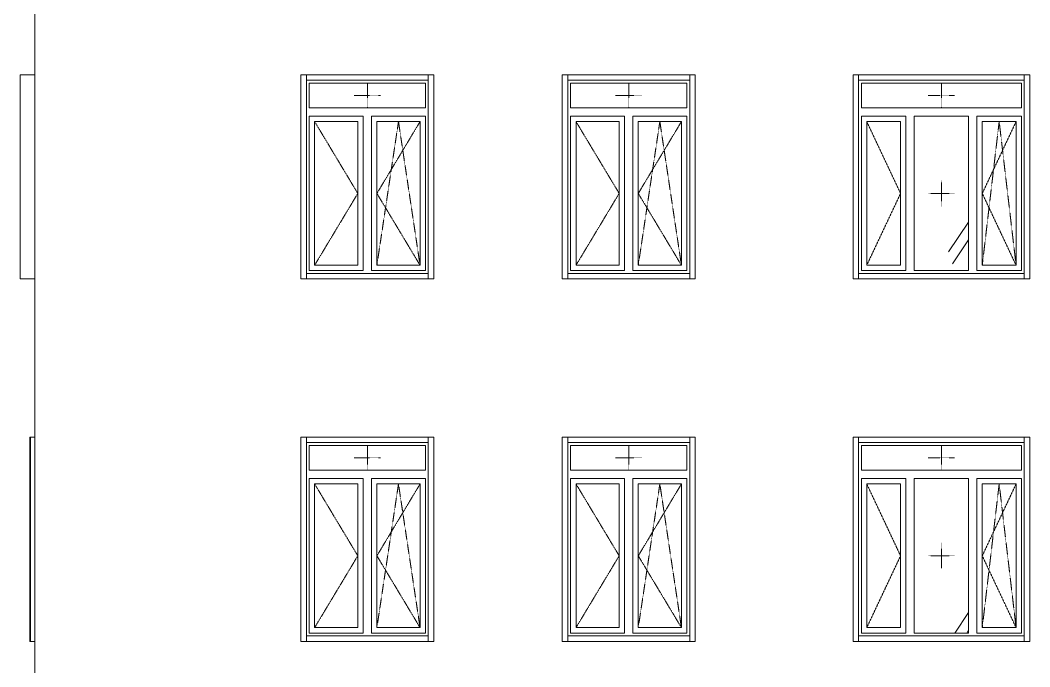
# Model space of a CAD drawing. Header units: millimetres. Extents: x -515342 to 330399, y -224905 to 507333.
# Drawn here: x 219331 to 228526, y -43851 to -37963 of the extents above; entities that cross this region are included whole.
import ezdxf

# ---------------------------------------------------------------- set-up
doc = ezdxf.new("R2010")
doc.units = ezdxf.units.MM
doc.linetypes.add('ASVP_Штриховая_ш2 п1', pattern=[3, 2, -1])
doc.layers.get('0').update_dxf_attribs({"lineweight": 0})
for name, color, linetype, lineweight in [('Витраж', 7, 'Continuous', 0), ('Окна', 7, 'Continuous', 0), ('Окна открывание', 7, 'Continuous', 0), ('Стены внутренние', 7, 'Continuous', 0)]:
    doc.layers.add(name, color=color, linetype=linetype, lineweight=lineweight)
pattern_1 = [(236.31, (7704.1, 1244.6), (-1777.996, -3556.002), [641.07, -5769.6]), (236.31, (7739.7, 1137.9), (-1777.996, -3556.002), [384.64, -6026.03]), (236.31, (7526.3, 1137.9), (-1777.996, -3556.002), [384.64, -6026.03])]

# ---------------------------------------------------------------- blocks, each defined once
blk = doc.blocks.new('Окно_ПВХ_2Створки_1Фрамуга-верх - АР_Окно_ОП_1820_h_х11700_2ст1фр-в-V144-Фасад А_-Д')
at = {"layer": 'Окна'}
for p, q in [((5468.9, 9294), (4410.9, 9294)), ((4410.9, 9294), (4410.9, 9068)), ((5468.9, 9068), (5468.9, 9294)), ((5468.9, 9068), (4410.9, 9068)), ((4901.9, 8992), (4410.9, 8992)), ((4410.9, 8992), (4410.9, 7586)), ((4459.9, 8943), (4459.9, 7635)), ((4852.9, 8943), (4459.9, 8943)), ((4852.9, 8943), (4852.9, 7635)), ((4901.9, 7586), (4901.9, 8992)), ((5468.9, 8992), (4977.9, 8992)), ((4977.9, 7586), (4977.9, 8992)), ((5026.9, 8943), (5026.9, 7635)), ((5419.9, 8943), (5026.9, 8943)), ((5419.9, 8943), (5419.9, 7635)), ((5468.9, 7586), (5468.9, 8992)), ((4459.9, 7635), (4852.9, 7635)), ((5026.9, 7635), (5419.9, 7635)), ((4410.9, 7586), (4901.9, 7586)), ((4977.9, 7586), (5468.9, 7586))]:
    blk.add_line(p, q, dxfattribs=at)
at = {"layer": 'Окна открывание', "linetype": 'ASVP_Штриховая_ш2 п1'}
for p, q in [((4939.9, 9068), (4939.9, 9294)), ((5059.9, 9181), (4819.9, 9181)), ((4459.9, 8943), (4852.9, 8289)), ((5223.4, 8943), (5026.9, 7635)), ((5419.9, 8943), (5026.9, 8289)), ((5419.9, 7635), (5223.4, 8943)), ((4852.9, 8289), (4459.9, 7635)), ((5026.9, 8289), (5419.9, 7635))]:
    blk.add_line(p, q, dxfattribs=at)
blk = doc.blocks.new('Окно_ПВХ_2Створки_1Фрамуга-верх - АР_Окно_ОП_1820_h_х11700_2ст1фр-в-V145-Фасад А_-Д')
at = {"layer": 'Окна'}
h = blk.add_hatch(dxfattribs=at)
h.set_pattern_fill('FP_50', color=256, style=0, pattern_type=2)
h.set_pattern_definition(pattern_1)
h.paths.add_polyline_path([(2472.4, 7635), (2472.4, 8943), (2079.4, 8943), (2079.4, 7635), (2428.2, 7635)])
for p, q in [((3088.4, 9294), (2030.4, 9294)), ((2030.4, 9294), (2030.4, 9068)), ((3088.4, 9068), (3088.4, 9294)), ((3088.4, 9068), (2030.4, 9068)), ((2521.4, 8992), (2030.4, 8992)), ((2030.4, 8992), (2030.4, 7586)), ((2079.4, 8943), (2079.4, 7635)), ((2472.4, 8943), (2079.4, 8943)), ((2472.4, 8943), (2472.4, 7635)), ((2521.4, 7586), (2521.4, 8992)), ((3088.4, 8992), (2597.4, 8992)), ((2597.4, 7586), (2597.4, 8992)), ((2646.4, 8943), (2646.4, 7635)), ((3039.4, 8943), (2646.4, 8943)), ((3039.4, 8943), (3039.4, 7635)), ((3088.4, 7586), (3088.4, 8992)), ((2079.4, 7635), (2472.4, 7635)), ((2646.4, 7635), (3039.4, 7635)), ((2030.4, 7586), (2521.4, 7586)), ((2597.4, 7586), (3088.4, 7586))]:
    blk.add_line(p, q, dxfattribs=at)
at = {"layer": 'Окна открывание', "linetype": 'ASVP_Штриховая_ш2 п1'}
for p, q in [((2559.4, 9068), (2559.4, 9294)), ((2679.4, 9181), (2439.4, 9181)), ((2079.4, 8943), (2472.4, 8289)), ((2842.9, 8943), (2646.4, 7635)), ((3039.4, 8943), (2646.4, 8289)), ((3039.4, 7635), (2842.9, 8943)), ((2472.4, 8289), (2079.4, 7635)), ((2646.4, 8289), (3039.4, 7635))]:
    blk.add_line(p, q, dxfattribs=at)
blk = doc.blocks.new('Окно_ПВХ_2Створки_1Фрамуга-верх - АР_Окно_ОП_1820_h_х11700_2ст1фр-в-V148-Фасад А_-Д')
at = {"layer": 'Окна'}
for p, q in [((5468.9, 12594), (4410.9, 12594)), ((4410.9, 12594), (4410.9, 12368)), ((5468.9, 12368), (5468.9, 12594)), ((5468.9, 12368), (4410.9, 12368)), ((4901.9, 12292), (4410.9, 12292)), ((4410.9, 12292), (4410.9, 10886)), ((4459.9, 12243), (4459.9, 10935)), ((4852.9, 12243), (4459.9, 12243)), ((4852.9, 12243), (4852.9, 10935)), ((4901.9, 10886), (4901.9, 12292)), ((5468.9, 12292), (4977.9, 12292)), ((4977.9, 10886), (4977.9, 12292)), ((5026.9, 12243), (5026.9, 10935)), ((5419.9, 12243), (5026.9, 12243)), ((5419.9, 12243), (5419.9, 10935)), ((5468.9, 10886), (5468.9, 12292)), ((4410.9, 10886), (4901.9, 10886)), ((4459.9, 10935), (4852.9, 10935)), ((4977.9, 10886), (5468.9, 10886)), ((5026.9, 10935), (5419.9, 10935))]:
    blk.add_line(p, q, dxfattribs=at)
at = {"layer": 'Окна открывание', "linetype": 'ASVP_Штриховая_ш2 п1'}
for p, q in [((4939.9, 12368), (4939.9, 12594)), ((5059.9, 12481), (4819.9, 12481)), ((4459.9, 12243), (4852.9, 11589)), ((5223.4, 12243), (5026.9, 10935)), ((5419.9, 12243), (5026.9, 11589)), ((5419.9, 10935), (5223.4, 12243)), ((4852.9, 11589), (4459.9, 10935)), ((5026.9, 11589), (5419.9, 10935))]:
    blk.add_line(p, q, dxfattribs=at)
blk = doc.blocks.new('Окно_ПВХ_2Створки_1Фрамуга-верх - АР_Окно_ОП_1820_h_х11700_2ст1фр-в-V149-Фасад А_-Д')
at = {"layer": 'Окна'}
h = blk.add_hatch(dxfattribs=at)
h.set_pattern_fill('FP_50', color=256, style=0, pattern_type=2)
h.set_pattern_definition(pattern_1)
h.paths.add_polyline_path([(2428.2, 10935), (2472.4, 10935), (2472.4, 12243), (2079.4, 12243), (2079.4, 10935), (2298.9, 10935)])
for p, q in [((3088.4, 12594), (2030.4, 12594)), ((2030.4, 12594), (2030.4, 12368)), ((3088.4, 12368), (3088.4, 12594)), ((3088.4, 12368), (2030.4, 12368)), ((2521.4, 12292), (2030.4, 12292)), ((2030.4, 12292), (2030.4, 10886)), ((2079.4, 12243), (2079.4, 10935)), ((2472.4, 12243), (2079.4, 12243)), ((2472.4, 12243), (2472.4, 10935)), ((2521.4, 10886), (2521.4, 12292)), ((3088.4, 12292), (2597.4, 12292)), ((2597.4, 10886), (2597.4, 12292)), ((2646.4, 12243), (2646.4, 10935)), ((3039.4, 12243), (2646.4, 12243)), ((3039.4, 12243), (3039.4, 10935)), ((3088.4, 10886), (3088.4, 12292)), ((2030.4, 10886), (2521.4, 10886)), ((2079.4, 10935), (2472.4, 10935)), ((2597.4, 10886), (3088.4, 10886)), ((2646.4, 10935), (3039.4, 10935))]:
    blk.add_line(p, q, dxfattribs=at)
at = {"layer": 'Окна открывание', "linetype": 'ASVP_Штриховая_ш2 п1'}
for p, q in [((2559.4, 12368), (2559.4, 12594)), ((2679.4, 12481), (2439.4, 12481)), ((2079.4, 12243), (2472.4, 11589)), ((2842.9, 12243), (2646.4, 10935)), ((3039.4, 12243), (2646.4, 11589)), ((3039.4, 10935), (2842.9, 12243)), ((2472.4, 11589), (2079.4, 10935)), ((2646.4, 11589), (3039.4, 10935))]:
    blk.add_line(p, q, dxfattribs=at)
blk = doc.blocks.new('Окно_ПВХ_3Створки_1Фрамуга-верх - АР_Окно_ОП_1820_h_х1570_3ст2фр-в-9695280-Фасад А_-Д')
at = {"layer": 'Окна'}
h = blk.add_hatch(dxfattribs=at)
h.set_pattern_fill('FP_50', color=256, style=0, pattern_type=2)
h.set_pattern_definition(pattern_1)
h.paths.add_polyline_path([(7107.9, 7635), (7415.9, 7635), (7415.9, 8943), (7107.9, 8943), (7107.9, 7943)])
at = {"layer": 'Окна открывание'}
h = blk.add_hatch(dxfattribs=at)
h.set_pattern_fill('FP_50', color=256, style=0, pattern_type=2)
h.set_pattern_definition(pattern_1)
h.paths.add_polyline_path([(8034.9, 7586), (8034.9, 8992), (7540.9, 8992), (7540.9, 7586), (7599.2, 7586)])
at = {"layer": 'Окна'}
for p, q in [((8516.9, 9294), (7058.9, 9294)), ((7058.9, 9294), (7058.9, 9068)), ((8516.9, 9068), (8516.9, 9294)), ((8516.9, 9068), (7058.9, 9068)), ((7464.9, 8992), (7058.9, 8992)), ((7058.9, 8992), (7058.9, 7586)), ((7107.9, 8943), (7107.9, 7635)), ((7415.9, 8943), (7107.9, 8943)), ((7415.9, 8943), (7415.9, 7635)), ((7464.9, 7586), (7464.9, 8992)), ((8034.9, 8992), (7540.9, 8992)), ((7540.9, 7586), (7540.9, 8992)), ((8034.9, 7586), (8034.9, 8992)), ((8516.9, 8992), (8110.9, 8992)), ((8110.9, 7586), (8110.9, 8992)), ((8159.9, 8943), (8159.9, 7635)), ((8467.9, 8943), (8159.9, 8943)), ((8467.9, 8943), (8467.9, 7635)), ((8516.9, 7586), (8516.9, 8992)), ((7107.9, 7635), (7415.9, 7635)), ((8159.9, 7635), (8467.9, 7635)), ((7058.9, 7586), (7464.9, 7586)), ((7540.9, 7586), (8034.9, 7586)), ((8110.9, 7586), (8516.9, 7586))]:
    blk.add_line(p, q, dxfattribs=at)
at = {"layer": 'Окна открывание', "linetype": 'ASVP_Штриховая_ш2 п1'}
for p, q in [((7787.9, 9068), (7787.9, 9294)), ((7667.9, 9181), (7907.9, 9181)), ((7107.9, 8943), (7415.9, 8289)), ((8313.9, 8943), (8159.9, 7635)), ((8467.9, 8943), (8159.9, 8289)), ((8467.9, 7635), (8313.9, 8943)), ((7787.9, 8169), (7787.9, 8409)), ((7415.9, 8289), (7107.9, 7635)), ((7907.9, 8289), (7667.9, 8289)), ((8159.9, 8289), (8467.9, 7635))]:
    blk.add_line(p, q, dxfattribs=at)
blk = doc.blocks.new('Окно_ПВХ_3Створки_1Фрамуга-верх - АР_Окно_ОП_1820_h_х1570_3ст2фр-в-V151-Фасад А_-Д')
at = {"layer": 'Окна'}
h = blk.add_hatch(dxfattribs=at)
h.set_pattern_fill('FP_50', color=256, style=0, pattern_type=2)
h.set_pattern_definition(pattern_1)
h.paths.add_polyline_path([(7340.6, 10935), (7415.9, 10935), (7415.9, 12243), (7107.9, 12243), (7107.9, 10935)])
at = {"layer": 'Окна открывание'}
h = blk.add_hatch(dxfattribs=at)
h.set_pattern_fill('FP_50', color=256, style=0, pattern_type=2)
h.set_pattern_definition(pattern_1)
h.paths.add_polyline_path([(8034.9, 10886), (8034.9, 12292), (7540.9, 12292), (7540.9, 10886), (7599.2, 10886)])
at = {"layer": 'Окна'}
for p, q in [((8516.9, 12594), (7058.9, 12594)), ((7058.9, 12594), (7058.9, 12368)), ((8516.9, 12368), (8516.9, 12594)), ((8516.9, 12368), (7058.9, 12368)), ((7464.9, 12292), (7058.9, 12292)), ((7058.9, 12292), (7058.9, 10886)), ((7107.9, 12243), (7107.9, 10935)), ((7415.9, 12243), (7107.9, 12243)), ((7415.9, 12243), (7415.9, 10935)), ((7464.9, 10886), (7464.9, 12292)), ((8034.9, 12292), (7540.9, 12292)), ((7540.9, 10886), (7540.9, 12292)), ((8034.9, 10886), (8034.9, 12292)), ((8516.9, 12292), (8110.9, 12292)), ((8110.9, 10886), (8110.9, 12292)), ((8159.9, 12243), (8159.9, 10935)), ((8467.9, 12243), (8159.9, 12243)), ((8467.9, 12243), (8467.9, 10935)), ((8516.9, 10886), (8516.9, 12292)), ((7058.9, 10886), (7464.9, 10886)), ((7107.9, 10935), (7415.9, 10935)), ((7540.9, 10886), (8034.9, 10886)), ((8110.9, 10886), (8516.9, 10886)), ((8159.9, 10935), (8467.9, 10935))]:
    blk.add_line(p, q, dxfattribs=at)
at = {"layer": 'Окна открывание', "linetype": 'ASVP_Штриховая_ш2 п1'}
for p, q in [((7787.9, 12368), (7787.9, 12594)), ((7667.9, 12481), (7907.9, 12481)), ((7107.9, 12243), (7415.9, 11589)), ((8313.9, 12243), (8159.9, 10935)), ((8467.9, 12243), (8159.9, 11589)), ((8467.9, 10935), (8313.9, 12243)), ((7787.9, 11469), (7787.9, 11709)), ((7415.9, 11589), (7107.9, 10935)), ((7907.9, 11589), (7667.9, 11589)), ((8159.9, 11589), (8467.9, 10935))]:
    blk.add_line(p, q, dxfattribs=at)
blk = doc.blocks.new('Прямоугольный импост - АР_Откос_Металлический_50х330 Белый Левый-9898757-Фасад А_-Д')
at = {"layer": 'Витраж'}
for p, q in [((-510, 6020), (-470, 6020)), ((-510, 4160), (-510, 6020)), ((-470, 4160), (-510, 4160))]:
    blk.add_line(p, q, dxfattribs=at)
blk = doc.blocks.new('Прямоугольный импост - АР_Откос_Металлический_50х330 Белый Правый-9899491-Фасад А_-Д')
at = {"layer": 'Витраж'}
for p, q in [((10080.8, 2570), (10080.8, 2620)), ((10080.8, 2620), (11190.8, 2620)), ((11190.8, 2620), (11190.8, 2570)), ((10080.8, 2570), (11190.8, 2570))]:
    blk.add_line(p, q, dxfattribs=at)
blk = doc.blocks.new('Прямоугольный импост - АР_Откос_Металлический_50х330 Белый Левый-9898759-Фасад А_-Д')
at = {"layer": 'Витраж'}
for p, q in [((10080.8, 760), (10080.8, 810)), ((11190.8, 810), (10080.8, 810)), ((11190.8, 760), (10080.8, 760)), ((11190.8, 810), (11190.8, 760))]:
    blk.add_line(p, q, dxfattribs=at)
blk = doc.blocks.new('Прямоугольный импост - АР_Откос_Металлический_50х330 Белый Правый-9899492-Фасад А_-Д')
at = {"layer": 'Витраж'}
for p, q in [((11190.8, 2620), (11240.8, 2620)), ((11190.8, 2620), (11190.8, 760)), ((11240.8, 2620), (11240.8, 760)), ((11240.8, 760), (11190.8, 760))]:
    blk.add_line(p, q, dxfattribs=at)
blk = doc.blocks.new('Прямоугольный импост - АР_Откос_Металлический_50х330 Белый Левый-9898760-Фасад А_-Д')
at = {"layer": 'Витраж'}
for p, q in [((10030.8, 2620), (10080.8, 2620)), ((10030.8, 760), (10030.8, 2620)), ((10080.8, 760), (10080.8, 2620)), ((10080.8, 760), (10030.8, 760))]:
    blk.add_line(p, q, dxfattribs=at)
blk = doc.blocks.new('Прямоугольный импост - АР_Откос_Металлический_50х330 Коричневый Правый-9899922-Фасад А_-Д')
at = {"layer": 'Витраж'}
for p, q in [((12479.9, 2570), (12479.9, 2620)), ((12479.9, 2620), (13589.9, 2620)), ((13589.9, 2620), (13589.9, 2570)), ((12479.9, 2570), (13589.9, 2570))]:
    blk.add_line(p, q, dxfattribs=at)
blk = doc.blocks.new('Прямоугольный импост - АР_Откос_Металлический_50х330 Коричневый Левый-9899776-Фасад А_-Д')
at = {"layer": 'Витраж'}
for p, q in [((12479.9, 760), (12479.9, 810)), ((13589.9, 810), (12479.9, 810)), ((13589.9, 760), (12479.9, 760)), ((13589.9, 810), (13589.9, 760))]:
    blk.add_line(p, q, dxfattribs=at)
blk = doc.blocks.new('Прямоугольный импост - АР_Откос_Металлический_50х330 Коричневый Правый-9899919-Фасад А_-Д')
at = {"layer": 'Витраж'}
for p, q in [((13589.9, 2620), (13639.9, 2620)), ((13589.9, 2620), (13589.9, 760)), ((13639.9, 2620), (13639.9, 760)), ((13639.9, 760), (13589.9, 760))]:
    blk.add_line(p, q, dxfattribs=at)
blk = doc.blocks.new('Прямоугольный импост - АР_Откос_Металлический_50х330 Коричневый Левый-V152-Фасад А_-Д')
at = {"layer": 'Витраж'}
for p, q in [((12429.9, 2620), (12479.9, 2620)), ((12429.9, 760), (12429.9, 2620)), ((12479.9, 760), (12479.9, 2620)), ((12479.9, 760), (12429.9, 760))]:
    blk.add_line(p, q, dxfattribs=at)
blk = doc.blocks.new('Прямоугольный импост - АР_Откос_Металлический_50х330 Белый Правый-9899495-Фасад А_-Д')
at = {"layer": 'Витраж'}
for p, q in [((7032.9, 5970), (7032.9, 6020)), ((7032.9, 6020), (8542.9, 6020)), ((8542.9, 6020), (8542.9, 5970)), ((7032.9, 5970), (8542.9, 5970))]:
    blk.add_line(p, q, dxfattribs=at)
blk = doc.blocks.new('Прямоугольный импост - АР_Откос_Металлический_50х330 Белый Левый-9898763-Фасад А_-Д')
at = {"layer": 'Витраж'}
for p, q in [((7032.9, 4160), (7032.9, 4210)), ((8542.9, 4210), (7032.9, 4210)), ((8542.9, 4160), (7032.9, 4160)), ((8542.9, 4210), (8542.9, 4160))]:
    blk.add_line(p, q, dxfattribs=at)
blk = doc.blocks.new('Прямоугольный импост - АР_Откос_Металлический_50х330 Белый Левый-V158-Фасад А_-Д')
at = {"layer": 'Витраж'}
for p, q in [((-515, 9370), (-510, 9370)), ((-515, 7510), (-515, 9370)), ((-510, 7510), (-515, 7510))]:
    blk.add_line(p, q, dxfattribs=at)
blk = doc.blocks.new('Прямоугольный импост - АР_Откос_Металлический_50х330 Белый Левый-V159-Фасад А_-Д')
at = {"layer": 'Витраж'}
for p, q in [((-602.5, 12670), (-470, 12670)), ((-602.5, 10810), (-602.5, 12670)), ((-470, 10810), (-602.5, 10810))]:
    blk.add_line(p, q, dxfattribs=at)
blk = doc.blocks.new('Прямоугольный импост - АР_Откос_Металлический_50х330 Коричневый Правый-9899918-Фасад А_-Д')
at = {"layer": 'Витраж'}
for p, q in [((7032.9, 12620), (7032.9, 12670)), ((7032.9, 12670), (8542.9, 12670)), ((7032.9, 12620), (8542.9, 12620)), ((8542.9, 12670), (8542.9, 12620))]:
    blk.add_line(p, q, dxfattribs=at)
blk = doc.blocks.new('Прямоугольный импост - АР_Откос_Металлический_50х330 Коричневый Левый-9899772-Фасад А_-Д')
at = {"layer": 'Витраж'}
for p, q in [((7032.9, 10810), (7032.9, 10860)), ((8542.9, 10860), (7032.9, 10860)), ((8542.9, 10860), (8542.9, 10810)), ((8542.9, 10810), (7032.9, 10810))]:
    blk.add_line(p, q, dxfattribs=at)
blk = doc.blocks.new('СД_Люблино_Фасады_rvt-2-Фасад А_-Д')
at = {"layer": 'Стены внутренние'}
blk.add_line((-470, 370), (-470, 13470), dxfattribs=at)
at = {"layer": 'Витраж', "lineweight": 9}
for name, p in [('Прямоугольный импост - АР_Откос_Металлический_50х330 Белый Левый-V159-Фасад А_-Д', (0, 0)), ('Прямоугольный импост - АР_Откос_Металлический_50х330 Белый Левый-9898760-Фасад А_-Д', (-8076.4, 10050)), ('Прямоугольный импост - АР_Откос_Металлический_50х330 Белый Правый-9899491-Фасад А_-Д', (-8076.4, 10050)), ('Прямоугольный импост - АР_Откос_Металлический_50х330 Белый Правый-9899492-Фасад А_-Д', (-8076.4, 10050)), ('Прямоугольный импост - АР_Откос_Металлический_50х330 Белый Левый-9898760-Фасад А_-Д', (-5695.8, 10050)), ('Прямоугольный импост - АР_Откос_Металлический_50х330 Белый Правый-9899491-Фасад А_-Д', (-5695.8, 10050)), ('Прямоугольный импост - АР_Откос_Металлический_50х330 Белый Правый-9899492-Фасад А_-Д', (-5695.8, 10050)), ('Прямоугольный импост - АР_Откос_Металлический_50х330 Коричневый Левый-V152-Фасад А_-Д', (-5447.1, 10050)), ('Прямоугольный импост - АР_Откос_Металлический_50х330 Коричневый Правый-9899918-Фасад А_-Д', (0, 0)), ('Прямоугольный импост - АР_Откос_Металлический_50х330 Коричневый Правый-9899919-Фасад А_-Д', (-5047.1, 10050)), ('Прямоугольный импост - АР_Откос_Металлический_50х330 Белый Левый-9898759-Фасад А_-Д', (-8076.4, 10050)), ('Прямоугольный импост - АР_Откос_Металлический_50х330 Белый Левый-9898759-Фасад А_-Д', (-5695.8, 10050)), ('Прямоугольный импост - АР_Откос_Металлический_50х330 Коричневый Левый-9899772-Фасад А_-Д', (0, 0)), ('Прямоугольный импост - АР_Откос_Металлический_50х330 Белый Левый-V158-Фасад А_-Д', (0, 0)), ('Прямоугольный импост - АР_Откос_Металлический_50х330 Белый Левый-9898757-Фасад А_-Д', (0, 3350)), ('Прямоугольный импост - АР_Откос_Металлический_50х330 Коричневый Левый-V152-Фасад А_-Д', (-10475.5, 6750)), ('Прямоугольный импост - АР_Откос_Металлический_50х330 Коричневый Правый-9899922-Фасад А_-Д', (-10475.5, 6750)), ('Прямоугольный импост - АР_Откос_Металлический_50х330 Коричневый Правый-9899919-Фасад А_-Д', (-10475.5, 6750)), ('Прямоугольный импост - АР_Откос_Металлический_50х330 Белый Левый-9898760-Фасад А_-Д', (-5695.8, 6750)), ('Прямоугольный импост - АР_Откос_Металлический_50х330 Белый Правый-9899491-Фасад А_-Д', (-5695.8, 6750)), ('Прямоугольный импост - АР_Откос_Металлический_50х330 Белый Правый-9899492-Фасад А_-Д', (-5695.8, 6750)), ('Прямоугольный импост - АР_Откос_Металлический_50х330 Белый Левый-9898760-Фасад А_-Д', (-3047.9, 6750)), ('Прямоугольный импост - АР_Откос_Металлический_50х330 Белый Правый-9899495-Фасад А_-Д', (0, 3350)), ('Прямоугольный импост - АР_Откос_Металлический_50х330 Белый Правый-9899492-Фасад А_-Д', (-2647.9, 6750)), ('Прямоугольный импост - АР_Откос_Металлический_50х330 Коричневый Левый-9899776-Фасад А_-Д', (-10475.5, 6750)), ('Прямоугольный импост - АР_Откос_Металлический_50х330 Белый Левый-9898759-Фасад А_-Д', (-5695.8, 6750)), ('Прямоугольный импост - АР_Откос_Металлический_50х330 Белый Левый-9898763-Фасад А_-Д', (0, 3350))]:
    blk.add_blockref(name, p, dxfattribs=at)
at = {"layer": 'Окна', "lineweight": 9}
for name in ['Окно_ПВХ_2Створки_1Фрамуга-верх - АР_Окно_ОП_1820_h_х11700_2ст1фр-в-V149-Фасад А_-Д', 'Окно_ПВХ_2Створки_1Фрамуга-верх - АР_Окно_ОП_1820_h_х11700_2ст1фр-в-V148-Фасад А_-Д', 'Окно_ПВХ_3Створки_1Фрамуга-верх - АР_Окно_ОП_1820_h_х1570_3ст2фр-в-V151-Фасад А_-Д', 'Окно_ПВХ_2Створки_1Фрамуга-верх - АР_Окно_ОП_1820_h_х11700_2ст1фр-в-V145-Фасад А_-Д', 'Окно_ПВХ_2Створки_1Фрамуга-верх - АР_Окно_ОП_1820_h_х11700_2ст1фр-в-V144-Фасад А_-Д', 'Окно_ПВХ_3Створки_1Фрамуга-верх - АР_Окно_ОП_1820_h_х1570_3ст2фр-в-9695280-Фасад А_-Д']:
    blk.add_blockref(name, (0, 0), dxfattribs=at)

msp = doc.modelspace()

# ---------------------------------------------------------------- block references
msp.add_blockref('СД_Люблино_Фасады_rvt-2-Фасад А_-Д', (219933.6471, -51129.182))

doc.saveas('drawing.dxf')
